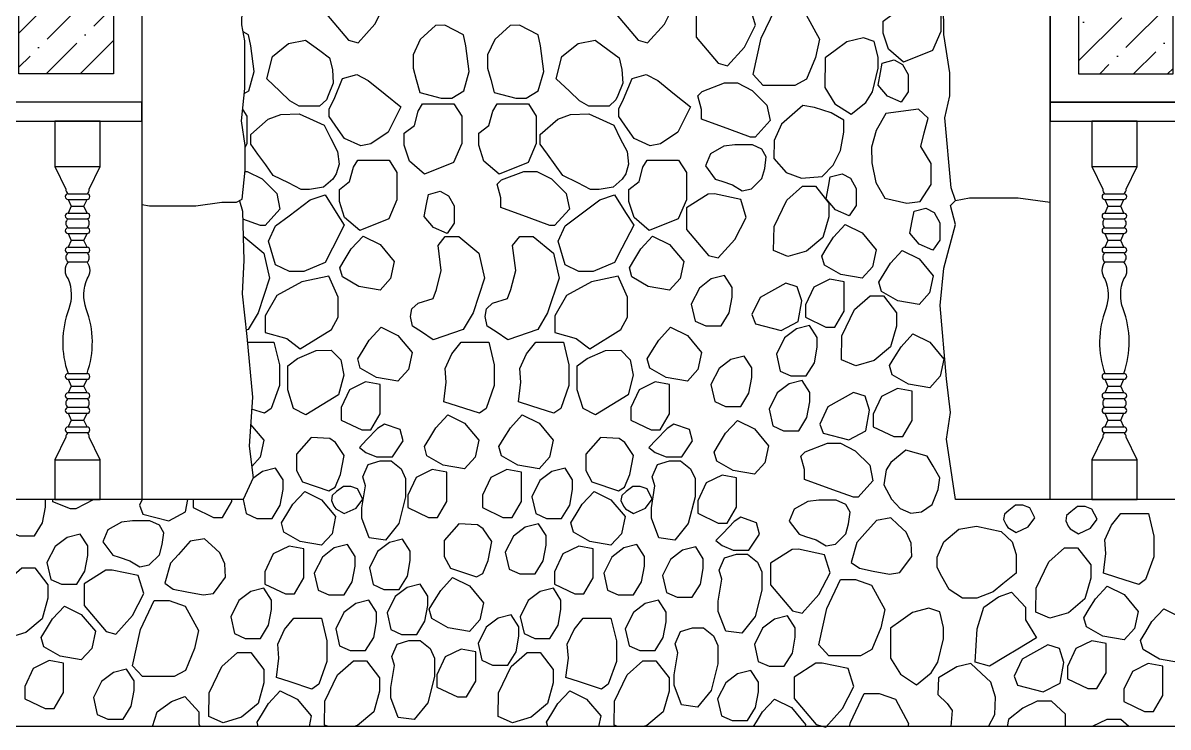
# Model space of a CAD drawing. Header units: millimetres. Extents: x -251401 to 377140, y -30451 to 275830.
# Drawn here: x 202209 to 205235, y -2941 to -1081 of the extents above; entities that cross this region are included whole.
import ezdxf

# ---------------------------------------------------------------- set-up
doc = ezdxf.new("R2010")
doc.units = ezdxf.units.MM
for name, color, linetype in [('0-S1', 1, 'Continuous'), ('0-S3', 3, 'Continuous'), ('0-S8', 8, 'Continuous'), ('A-DOORS', 2, 'Continuous'), ('A-HATCH', 8, 'Continuous'), ('A-WALL', 4, 'Continuous'), ('A-WINDOWS', 2, 'Continuous')]:
    doc.layers.add(name, color=color, linetype=linetype)
pattern_1 = [(45, (-15600, 1290.144), (33.67596, 123.47852), [158.75, -31.75, 0, -31.75])]

# ---------------------------------------------------------------- blocks, each defined once
blk = doc.blocks.new('4H42H')
at = {"layer": 'A-HATCH'}
h = blk.add_hatch(dxfattribs=at)
h.set_pattern_fill('ANSI36', color=256, scale=20)
h.set_pattern_definition(pattern_1)
edge = h.paths.add_edge_path()
edge.add_line((-325, 914.5), (-325, 75))
edge.add_line((-325, 75), (-75, 75))
edge.add_line((-75, 75), (-75, 1019.7))
edge.add_arc((0, 491.7), 533.3, 98.084, 127.5443)
h = blk.add_hatch(dxfattribs=at)
h.set_pattern_fill('ANSI36', color=256, scale=20)
h.set_pattern_definition(pattern_1)
edge = h.paths.add_edge_path()
edge.add_line((325, 914.5), (325, 75))
edge.add_line((325, 75), (75, 75))
edge.add_line((75, 75), (75, 1019.7))
edge.add_arc((0, 491.7), 533.3, 52.4557, 81.916, ccw=False)
at = {"layer": 'A-WINDOWS'}
for points in [[(-400, 950), (-400, 0), (0, 0), (0, 1100, 0.181335)], [(400, 950), (400, 0), (0, 0), (0, 1100, -0.181335)], [(-325, 914.5), (-325, 75), (-75, 75), (-75, 1019.7, 0.129258)], [(325, 914.5), (325, 75), (75, 75), (75, 1019.7, -0.129258)]]:
    blk.add_lwpolyline(points, format="xyb", close=True, dxfattribs=at)
blk = doc.blocks.new('42h24h24h')
at = {"layer": '0-S1'}
blk.add_lwpolyline([(-31, 255, 0.271162), (-25, 243, 1), (-25, 228), (-17, 210), (-25, 192, 1), (-25, 177, 0.271162), (-31, 165), (-60, 105), (-60, 0), (60, 0), (60, 105), (31, 165, 0.271162), (25, 177, 1), (25, 192), (17, 210), (25, 228, 1), (25, 243, 0.271162), (31, 255, 0.271162), (25, 267, 1), (25, 282), (17, 300), (25, 318, 1), (25, 333, 0.178343), (22.9, 503.8, -0.1837), (25, 583, 0.355556), (25, 628, 0.271162), (31, 640, 0.271162), (25, 652, 1), (25, 667), (17, 685), (25, 703, 1), (25, 718, 0.271162), (31, 730, 0.271162), (25, 742, 1), (25, 757), (17, 775), (25, 793, 1), (25, 808, 0.271162), (31, 820), (60, 880), (60, 1000), (-60, 1000), (-60, 880), (-31, 820, 0.271162), (-25, 808, 1), (-25, 793), (-17, 775), (-25, 757, 1), (-25, 742, 0.271162), (-31, 730, 0.271162), (-25, 718, 1), (-25, 703), (-17, 685), (-25, 667, 1), (-25, 652, 0.271162), (-31, 640, 0.271162), (-25, 628, 0.355556), (-25, 583, -0.1837), (-22.9, 503.8, 0.178343), (-25, 333, 1), (-25, 318), (-17, 300), (-25, 282, 1), (-25, 267, 0.271162)], format="xyb", close=True, dxfattribs=at)
for points in [[(-60, 880), (60, 880)], [(-25, 808), (25, 808)], [(-25, 793), (25, 793)], [(-25, 757), (25, 757)], [(-17, 775), (17, 775)], [(-25, 742), (25, 742)], [(-25, 718), (25, 718)], [(-25, 703), (25, 703)], [(-25, 667), (25, 667)], [(17, 685), (-17, 685)], [(25, 652), (-25, 652)], [(-25, 628), (25, 628)], [(-25, 333), (25, 333)], [(-25, 318), (25, 318)], [(25, 282), (-25, 282)], [(-17, 300), (17, 300)], [(-25, 267), (25, 267)], [(25, 243), (-25, 243)], [(-25, 228), (25, 228)], [(-25, 192), (25, 192)], [(-17, 210), (17, 210)], [(-25, 177), (25, 177)], [(-60, 105), (60, 105)]]:
    blk.add_lwpolyline(points, dxfattribs=at)
blk = doc.blocks.new('2H2H2H2')
at = {"layer": '0-S8', "color": 8}
for points in [[(4345.1, 1975.6), (4288.1, 1939.3), (4288.1, 1882.3), (4346.1, 1813.6), (4371.5, 1807.1), (4415.7, 1856.1), (4445.4, 1914.1), (4430.9, 1961.7), (4361.8, 1976.2)], [(5110.1, 1975.6), (5053.1, 1939.3), (5053.1, 1882.3), (5111.1, 1813.6), (5136.5, 1807.1), (5180.7, 1856.1), (5210.4, 1914.1), (5195.9, 1961.7), (5126.8, 1976.2)], [(5807.5, 1941.6), (5890.2, 1941.6), (5910.9, 1909.2), (5910.9, 1836.9), (5889.5, 1786.3), (5812.9, 1755.6), (5772.8, 1789.9), (5758.9, 1832.2), (5758.9, 1864.3), (5785.9, 1884.7), (5796.1, 1922.6)], [(5321.6, 1915.1), (5264.6, 1878.8), (5264.6, 1821.8), (5322.6, 1753.1), (5348, 1746.6), (5392.2, 1795.6), (5421.9, 1853.6), (5407.4, 1901.2), (5338.3, 1915.7)], [(5415.8, 1723.3), (5436.7, 1819.2), (5473.4, 1895.9), (5512.6, 1895.9), (5555.4, 1881.1), (5590.3, 1816.5), (5579.8, 1768.6), (5556.2, 1711.1), (5525.7, 1694.5), (5462, 1694.5), (5442, 1694.5)], [(4576.2, 1852.5), (4535.6, 1815.7), (4516.5, 1775.1), (4516.5, 1739.6), (4524.8, 1710.4), (4534.3, 1675.5), (4590.8, 1661), (4618.7, 1661), (4650.5, 1680), (4665.1, 1731.4), (4656.2, 1798.6), (4649.8, 1828.4), (4601, 1853.8)], [(4773.2, 1852.5), (4732.6, 1815.7), (4713.5, 1775.1), (4713.5, 1739.6), (4721.8, 1710.4), (4731.3, 1675.5), (4787.8, 1661), (4815.7, 1661), (4847.5, 1680), (4862.1, 1731.4), (4853.2, 1798.6), (4846.8, 1828.4), (4798, 1853.8)], [(5605.2, 1688.5), (5631.5, 1646), (5674.1, 1618.1), (5712.8, 1649.1), (5730.6, 1677.7), (5745.3, 1739.6), (5745.3, 1769), (5735.3, 1810.8), (5706.6, 1820.1), (5663.3, 1809.2), (5632.3, 1786.8), (5605.4, 1767.3)], [(4145.2, 1770.7), (4187.8, 1805.1), (4232.5, 1814.2), (4270.2, 1786.3), (4296, 1767.1), (4303.6, 1736.8), (4305.7, 1700.5), (4292.5, 1667.8), (4287.9, 1656.4), (4269.5, 1639.2), (4245, 1639.2), (4215.7, 1639.2), (4191.3, 1653.8), (4164.8, 1678.9), (4130.1, 1711.8)], [(4910.2, 1770.7), (4952.8, 1805.1), (4997.5, 1814.2), (5035.2, 1786.3), (5061, 1767.1), (5068.6, 1736.8), (5070.7, 1700.5), (5057.5, 1667.8), (5052.9, 1656.4), (5034.5, 1639.2), (5010, 1639.2), (4980.7, 1639.2), (4956.3, 1653.8), (4929.8, 1678.9), (4895.1, 1711.8)], [(5787.9, 1761.7), (5809.9, 1749.7), (5824.6, 1723), (5824.6, 1677.4), (5806.3, 1650.2), (5770.1, 1666.4), (5745.5, 1695.2), (5751.7, 1728.2), (5756.6, 1753.4)], [(4330.3, 1712.7), (4367.8, 1723.2), (4398.1, 1707.6), (4442.8, 1671.4), (4484.7, 1637.6), (4460, 1588.7), (4451.1, 1571.1), (4405.4, 1539.7), (4378.4, 1534.8), (4335.5, 1553.8), (4319, 1577.7), (4295, 1612.3), (4295, 1632.8), (4307.9, 1658.5)], [(5095.3, 1712.7), (5132.8, 1723.2), (5163.1, 1707.6), (5207.8, 1671.4), (5249.7, 1637.6), (5225, 1588.7), (5216.1, 1571.1), (5170.4, 1539.7), (5143.4, 1534.8), (5100.5, 1553.8), (5084, 1577.7), (5060, 1612.3), (5060, 1632.8), (5072.9, 1658.5)], [(5280.7, 1678.2), (5339.7, 1700.9), (5373.8, 1700.9), (5413, 1681), (5451.4, 1642.6), (5459.9, 1601.3), (5420.8, 1557.9), (5408.7, 1557.9), (5353.9, 1577.9), (5279.2, 1605), (5279.2, 1631.2), (5269.2, 1666.7)], [(4541.7, 1645.8), (4624.4, 1645.8), (4645.1, 1613.3), (4645.1, 1541), (4623.7, 1490.4), (4547.1, 1459.8), (4507, 1494.1), (4493.1, 1536.3), (4493.1, 1568.4), (4520.1, 1588.8), (4530.3, 1626.7)], [(4738.7, 1645.8), (4821.4, 1645.8), (4842.1, 1613.3), (4842.1, 1541), (4820.7, 1490.4), (4744.1, 1459.8), (4704, 1494.1), (4690.1, 1536.3), (4690.1, 1568.4), (4717.1, 1588.8), (4727.3, 1626.7)], [(5546.7, 1641.5), (5490.5, 1591.6), (5471.1, 1549), (5470.3, 1501.1), (5502.9, 1464.7), (5543.1, 1449.2), (5597.3, 1453.9), (5626.8, 1483.3), (5646.1, 1522.7), (5654.6, 1570.7), (5654.6, 1602.4), (5621.3, 1621.8), (5577.2, 1635.7)], [(4134, 1605.5), (4167.4, 1617.9), (4215.7, 1619.1), (4252.9, 1602.4), (4282, 1589.3), (4299.3, 1554.1), (4317.3, 1519.5), (4321, 1486.7), (4313.6, 1460.7), (4304.3, 1446.5), (4280.1, 1425.4), (4243, 1419.8), (4220.7, 1419.8), (4187.2, 1436.6), (4147.1, 1456.6), (4127.2, 1484.2), (4106.7, 1512.6), (4087.7, 1538.9), (4087.7, 1564.6)], [(4899, 1605.5), (4932.4, 1617.9), (4980.7, 1619.1), (5017.9, 1602.4), (5047, 1589.3), (5064.3, 1554.1), (5082.3, 1519.5), (5086, 1486.7), (5078.6, 1460.7), (5069.3, 1446.5), (5045.1, 1425.4), (5008, 1419.8), (4985.7, 1419.8), (4952.2, 1436.6), (4912.1, 1456.6), (4892.2, 1484.2), (4871.7, 1512.6), (4852.7, 1538.9), (4852.7, 1564.6)], [(5852, 1631.4), (5765.6, 1620.6), (5740.7, 1575.2), (5727.8, 1531), (5728.8, 1490), (5739.6, 1438.1), (5763.4, 1396.1), (5821.7, 1383.1), (5856.3, 1387.4), (5885.5, 1432.8), (5885.5, 1487.8), (5858.5, 1533.1), (5867.1, 1568.8), (5877.9, 1607.6)], [(5338.1, 1533.8), (5302.5, 1513.6), (5289, 1481.8), (5315, 1447.1), (5332.3, 1441.4), (5360.4, 1432), (5386.3, 1416.3), (5411.3, 1421.1), (5438.3, 1448.1), (5446, 1475.1), (5449.9, 1505.9), (5438.3, 1526.1), (5413.3, 1537.6), (5367, 1537.6)], [(4370.5, 1497.1), (4453.2, 1497.1), (4473.9, 1464.7), (4473.9, 1392.3), (4452.5, 1341.7), (4375.9, 1311.1), (4335.8, 1345.4), (4322, 1387.7), (4322, 1419.8), (4348.9, 1440.2), (4359.2, 1478.1)], [(5135.5, 1497.1), (5218.2, 1497.1), (5238.9, 1464.7), (5238.9, 1392.3), (5217.5, 1341.7), (5140.9, 1311.1), (5100.8, 1345.4), (5087, 1387.7), (5087, 1419.8), (5113.9, 1440.2), (5124.2, 1478.1)], [(4750.5, 1444.6), (4809.5, 1467.4), (4843.6, 1467.4), (4882.7, 1447.4), (4921.2, 1409), (4929.7, 1367.8), (4890.6, 1324.4), (4878.5, 1324.4), (4823.7, 1344.3), (4749, 1371.5), (4749, 1397.7), (4739, 1433.2)], [(5650.6, 1461.1), (5672.6, 1449.1), (5687.3, 1422.4), (5687.3, 1376.8), (5668.9, 1349.6), (5632.8, 1365.8), (5608.1, 1394.6), (5614.4, 1427.6), (5619.2, 1452.8)], [(5470.6, 1321.4), (5504.1, 1390.9), (5545.9, 1427.9), (5580.4, 1427.9), (5615, 1382.9), (5615, 1347.6), (5599.7, 1292.9), (5556.3, 1256.8), (5507.3, 1242.3), (5469.5, 1258.4)], [(4153.5, 1220.2), (4134.9, 1282.7), (4153.5, 1323.2), (4188.9, 1349.8), (4244.9, 1391.9), (4284.1, 1405.1), (4313.4, 1358.7), (4334.8, 1324.8), (4303.6, 1264.4), (4284.1, 1226.5), (4227.9, 1202.6), (4189.7, 1202.6)], [(4588.4, 1414.6), (4610.4, 1402.5), (4625.1, 1375.8), (4625.1, 1330.2), (4606.7, 1303), (4570.5, 1319.2), (4545.9, 1348), (4552.2, 1381), (4557, 1406.2)], [(4918.5, 1220.2), (4899.9, 1282.7), (4918.5, 1323.2), (4953.9, 1349.8), (5009.9, 1391.9), (5049.1, 1405.1), (5078.4, 1358.7), (5099.8, 1324.8), (5068.6, 1264.4), (5049.1, 1226.5), (4992.9, 1202.6), (4954.7, 1202.6)], [(5296.6, 1407.1), (5239.6, 1370.8), (5239.6, 1313.8), (5297.6, 1245.1), (5323, 1238.6), (5367.2, 1287.6), (5396.9, 1345.6), (5382.4, 1393.2), (5313.3, 1407.7)], [(5871.9, 1370.2), (5893.9, 1358.2), (5908.6, 1331.5), (5908.6, 1285.9), (5890.2, 1258.7), (5854.1, 1274.9), (5829.4, 1303.7), (5835.7, 1336.7), (5840.5, 1361.9)], [(5658.6, 1327), (5703.2, 1304.7), (5740.6, 1260.2), (5731, 1214.9), (5703.2, 1184.7), (5647, 1194.4), (5603.7, 1219.1), (5597, 1243.5), (5611.2, 1266.6), (5627.3, 1293.1)], [(4384.8, 1296.2), (4429.4, 1273.9), (4466.8, 1229.4), (4457.2, 1184), (4429.4, 1153.8), (4373.2, 1163.5), (4329.9, 1188.3), (4323.2, 1212.6), (4337.4, 1235.8), (4353.5, 1262.2)], [(4509.9, 1083.8), (4513.4, 1104.4), (4529.7, 1119.3), (4569.5, 1131), (4578.4, 1154.8), (4591.2, 1205.2), (4582.7, 1271), (4601.5, 1294.8), (4637.2, 1294.8), (4690.6, 1251.1), (4705.3, 1184.8), (4675.2, 1093.4), (4649.1, 1049.8), (4570.2, 1022.5), (4539, 1043), (4515.3, 1058.5)], [(4706.9, 1083.8), (4710.4, 1104.4), (4726.7, 1119.3), (4766.5, 1131), (4775.4, 1154.8), (4788.2, 1205.2), (4779.7, 1271), (4798.5, 1294.8), (4834.2, 1294.8), (4887.6, 1251.1), (4902.3, 1184.8), (4872.2, 1093.4), (4846.1, 1049.8), (4767.2, 1022.5), (4736, 1043), (4712.3, 1058.5)], [(5149.8, 1296.2), (5194.4, 1273.9), (5231.8, 1229.4), (5222.2, 1184), (5194.4, 1153.8), (5138.2, 1163.5), (5094.9, 1188.3), (5088.2, 1212.6), (5102.4, 1235.8), (5118.5, 1262.2)], [(5809.1, 1258.2), (5853.7, 1235.9), (5891.1, 1191.4), (5881.5, 1146.1), (5853.7, 1115.9), (5797.5, 1125.5), (5754.3, 1150.3), (5747.6, 1174.6), (5761.7, 1197.8), (5777.9, 1224.3)], [(4223, 1175.8), (4157, 1139.3), (4126.2, 1085.5), (4126.2, 1041.1), (4182.8, 1026.1), (4218.7, 998.8), (4301.1, 1049.7), (4318.3, 1081.9), (4318.3, 1135), (4293.9, 1190.8)], [(4988, 1175.8), (4922, 1139.3), (4891.2, 1085.5), (4891.2, 1041.1), (4947.8, 1026.1), (4983.7, 998.8), (5066.1, 1049.7), (5083.3, 1081.9), (5083.3, 1135), (5058.9, 1190.8)], [(5304.8, 1183), (5273.3, 1159), (5251.9, 1116.2), (5262, 1071.5), (5290.3, 1058.9), (5330.6, 1058.9), (5352.1, 1093.6), (5359.6, 1135.1), (5359.6, 1160.3), (5339.5, 1191.8)], [(5617.7, 1182.5), (5575.5, 1161.7), (5553.5, 1114.5), (5553.5, 1081.8), (5607.7, 1056), (5631.6, 1056), (5656.2, 1098.1), (5656.2, 1146), (5656.2, 1175.6)], [(5501.8, 1171.8), (5433.8, 1134), (5412.3, 1088.7), (5421.2, 1064.8), (5489.3, 1047.1), (5533.9, 1070.4), (5544, 1125.2), (5532.1, 1162.4)], [(5649.6, 1032.4), (5683.1, 1101.9), (5724.9, 1138.8), (5759.5, 1138.8), (5794, 1093.8), (5794, 1058.5), (5778.7, 1003.9), (5735.3, 967.7), (5686.3, 953.3), (5648.5, 969.4)], [(5529.8, 1051), (5498.3, 1027), (5476.9, 984.2), (5487, 939.5), (5515.3, 926.9), (5555.6, 926.9), (5577.1, 961.6), (5584.6, 1003.1), (5584.6, 1028.3), (5564.5, 1059.8)], [(4432, 1055.5), (4476.6, 1033.2), (4514, 988.7), (4504.4, 943.4), (4476.6, 913.1), (4420.4, 922.8), (4377.2, 947.6), (4370.5, 971.9), (4384.6, 995.1), (4400.8, 1021.5)], [(5197, 1055.5), (5241.6, 1033.2), (5279, 988.7), (5269.4, 943.4), (5241.6, 913.1), (5185.4, 922.8), (5142.2, 947.6), (5135.5, 971.9), (5149.6, 995.1), (5165.8, 1021.5)], [(5837.6, 1038), (5882.2, 1015.7), (5919.6, 971.2), (5910, 925.8), (5882.2, 895.6), (5826, 905.3), (5782.7, 930), (5776.1, 954.4), (5790.2, 977.6), (5806.4, 1004)], [(4604.4, 909.9), (4601.6, 946.4), (4619.5, 985.1), (4643.9, 1015.9), (4671.1, 1015.9), (4717, 1015.9), (4731.3, 955.8), (4731.3, 901.3), (4709.8, 841.1), (4691.9, 828.2), (4633.8, 846.9), (4598.1, 858.3)], [(4801.4, 909.9), (4798.6, 946.4), (4816.5, 985.1), (4840.9, 1015.9), (4868.1, 1015.9), (4914, 1015.9), (4928.3, 955.8), (4928.3, 901.3), (4906.8, 841.1), (4888.9, 828.2), (4830.8, 846.9), (4795.1, 858.3)], [(4201.1, 840.5), (4185.5, 890.1), (4185.5, 920.4), (4185.5, 953.5), (4211.5, 973.2), (4260.2, 993.6), (4300.3, 995.1), (4325.7, 969.7), (4333.4, 928.9), (4320, 876.8), (4292.6, 859.9), (4233.6, 823.6)], [(4966.1, 840.5), (4950.5, 890.1), (4950.5, 920.4), (4950.5, 953.5), (4976.5, 973.2), (5025.2, 993.6), (5065.3, 995.1), (5090.7, 969.7), (5098.4, 928.9), (5085, 876.8), (5057.6, 859.9), (4998.6, 823.6)], [(5356.8, 970.5), (5325.3, 946.5), (5303.9, 903.7), (5314, 859), (5342.3, 846.4), (5382.6, 846.4), (5404.1, 881.1), (5411.6, 922.6), (5411.6, 947.8), (5391.5, 979.3)], [(4391.2, 911), (4349, 890.2), (4326.9, 843), (4326.9, 810.2), (4381.1, 784.4), (4405, 784.4), (4429.6, 826.6), (4429.6, 874.5), (4429.6, 904.1)], [(5156.2, 911), (5114, 890.2), (5091.9, 843), (5091.9, 810.2), (5146.1, 784.4), (5170, 784.4), (5194.6, 826.6), (5194.6, 874.5), (5194.6, 904.1)], [(5510.3, 906), (5478.8, 882), (5457.4, 839.2), (5467.5, 794.5), (5495.8, 781.9), (5536.1, 781.9), (5557.6, 816.6), (5565.1, 858.1), (5565.1, 883.3), (5545, 914.8)], [(5680.8, 882.8), (5612.8, 845), (5591.4, 799.6), (5600.2, 775.7), (5668.3, 758.1), (5713, 781.4), (5723, 836.2), (5711.1, 873.3)], [(5796.8, 893.5), (5754.5, 872.7), (5732.5, 825.5), (5732.5, 792.7), (5786.7, 766.9), (5810.6, 766.9), (5835.2, 809.1), (5835.2, 856.9), (5835.2, 886.5)], [(4608.2, 823.9), (4652.8, 801.7), (4690.2, 757.1), (4680.6, 711.8), (4652.8, 681.6), (4596.6, 691.3), (4553.3, 716), (4546.7, 740.4), (4560.8, 763.5), (4577, 790)], [(4805.2, 823.9), (4849.8, 801.7), (4887.2, 757.1), (4877.6, 711.8), (4849.8, 681.6), (4793.6, 691.3), (4750.3, 716), (4743.7, 740.4), (4757.8, 763.5), (4774, 790)], [(4391.6, 724.6), (4420.3, 712.8), (4462, 712.8), (4490.1, 755), (4482.3, 784.9), (4441.1, 799.5), (4423.1, 788.2), (4393.8, 757.8), (4374.7, 738)], [(5156.6, 724.6), (5185.3, 712.8), (5227, 712.8), (5255.1, 755), (5247.3, 784.9), (5206.1, 799.5), (5188.1, 788.2), (5158.8, 757.8), (5139.7, 738)], [(5373.9, 809.2), (5418.5, 786.9), (5455.9, 742.4), (5446.3, 697), (5418.5, 666.8), (5362.3, 676.5), (5319, 701.2), (5312.4, 725.6), (5326.5, 748.8), (5342.7, 775.2)], [(4247.1, 763.7), (4208.2, 719.8), (4208.2, 677.2), (4224.5, 646.5), (4294.1, 623.4), (4310.4, 632.8), (4324.8, 666.6), (4334.2, 716.7), (4311.6, 750.5), (4296.6, 761.2)], [(5012.1, 763.7), (4973.2, 719.8), (4973.2, 677.2), (4989.5, 646.5), (5059.1, 623.4), (5075.4, 632.8), (5089.8, 666.6), (5099.2, 716.7), (5076.6, 750.5), (5061.6, 761.2)], [(5552.8, 726.4), (5611.7, 749.1), (5645.9, 749.1), (5685, 729.2), (5723.5, 690.8), (5732, 649.6), (5692.9, 606.2), (5680.8, 606.2), (5626, 626.1), (5551.3, 653.2), (5551.3, 679.4), (5541.3, 715)], [(5818.7, 730.6), (5779.5, 698.3), (5767.1, 678.4), (5760.9, 638.6), (5780.9, 600.8), (5804.2, 576.1), (5831.7, 564.4), (5860.6, 567.8), (5888.8, 587.1), (5904.6, 626.9), (5908.7, 657.1), (5890.8, 688), (5875.3, 714.9)], [(4383.9, 659.9), (4398, 692.4), (4429.3, 702.3), (4458.8, 702.3), (4484.9, 680.9), (4496.8, 655.7), (4496.8, 607.4), (4478.8, 537.1), (4443.4, 493.1), (4401, 499.1), (4381.3, 550.8), (4381.3, 578.1), (4390.7, 636.3)], [(5148.9, 659.9), (5163, 692.4), (5194.3, 702.3), (5223.8, 702.3), (5249.9, 680.9), (5261.8, 655.7), (5261.8, 607.4), (5243.8, 537.1), (5208.4, 493.1), (5166, 499.1), (5146.3, 550.8), (5146.3, 578.1), (5155.7, 636.3)], [(4567.4, 679.4), (4525.1, 658.6), (4503.1, 611.4), (4503.1, 578.7), (4557.3, 552.9), (4581.2, 552.9), (4605.8, 595.1), (4605.8, 642.9), (4605.8, 672.5)], [(4764.4, 679.4), (4722.1, 658.6), (4700.1, 611.4), (4700.1, 578.7), (4754.3, 552.9), (4778.2, 552.9), (4802.8, 595.1), (4802.8, 642.9), (4802.8, 672.5)], [(4883.5, 674.4), (4852, 650.5), (4830.6, 607.7), (4840.7, 563), (4869, 550.4), (4909.3, 550.4), (4930.8, 585), (4938.3, 626.6), (4938.3, 651.8), (4918.2, 683.2)], [(5333.1, 664.7), (5290.9, 643.9), (5268.8, 596.7), (5268.8, 563.9), (5323, 538.1), (5346.9, 538.1), (5371.5, 580.3), (5371.5, 628.1), (5371.5, 657.7)], [(4230.2, 621.7), (4274.7, 599.5), (4312.1, 554.9), (4302.6, 509.6), (4274.7, 479.4), (4218.5, 489.1), (4175.3, 513.8), (4168.6, 538.2), (4182.8, 561.4), (4198.9, 587.8)], [(4334.3, 563.2), (4366.2, 577.7), (4383.8, 601.2), (4369.9, 628.2), (4351.9, 635), (4332.4, 635), (4314.4, 621), (4303.3, 611.1), (4300.8, 597.5), (4307.6, 583), (4312.6, 575.9)], [(4995.2, 621.7), (5039.7, 599.5), (5077.1, 554.9), (5067.6, 509.6), (5039.7, 479.4), (4983.5, 489.1), (4940.3, 513.8), (4933.6, 538.2), (4947.8, 561.4), (4963.9, 587.8)], [(5099.3, 563.2), (5131.2, 577.7), (5148.8, 601.2), (5134.9, 628.2), (5116.9, 635), (5097.4, 635), (5079.4, 621), (5068.3, 611.1), (5065.8, 597.5), (5072.6, 583), (5077.6, 575.9)], [(5559.7, 595), (5524, 574.8), (5510.5, 543), (5536.6, 508.4), (5553.9, 502.6), (5581.9, 493.3), (5607.9, 477.6), (5632.9, 482.4), (5659.9, 509.3), (5667.6, 536.3), (5671.4, 567.1), (5659.9, 587.3), (5634.8, 598.9), (5588.6, 598.9)], [(6110.5, 513.4), (6142.4, 527.9), (6160, 551.5), (6146.1, 578.4), (6128.1, 585.2), (6108.6, 585.2), (6090.6, 571.3), (6079.5, 561.4), (6077, 547.8), (6083.8, 533.2), (6088.8, 526.1)], [(6274.7, 509.9), (6306.6, 524.5), (6324.3, 548), (6310.3, 574.9), (6292.4, 581.7), (6272.9, 581.7), (6254.9, 567.8), (6243.7, 557.9), (6241.3, 544.3), (6248.1, 529.8), (6253, 522.6)], [(5333.5, 478.3), (5362.2, 466.5), (5403.9, 466.5), (5432, 508.7), (5424.1, 538.5), (5383, 553.2), (5365, 541.9), (5335.7, 511.5), (5316.6, 491.7)], [(5741, 544.9), (5710.1, 510.2), (5689.4, 486.9), (5674.5, 434.1), (5696.7, 418.7), (5732.3, 411), (5775.7, 403.3), (5802.6, 407.2), (5818.1, 427.4), (5835.1, 449.7), (5832.5, 485.2), (5820, 514.1), (5797.8, 534.3), (5778.9, 551.5)], [(6347.3, 457.4), (6344.4, 493.9), (6362.3, 532.6), (6386.7, 563.4), (6413.9, 563.4), (6459.8, 563.4), (6474.2, 503.3), (6474.2, 448.8), (6452.6, 388.6), (6434.7, 375.7), (6376.7, 394.4), (6340.9, 405.8)], [(3746, 540), (3710.3, 519.8), (3696.9, 488), (3722.9, 453.3), (3740.2, 447.6), (3768.2, 438.2), (3794.2, 422.5), (3819.2, 427.4), (3846.2, 454.3), (3853.9, 481.3), (3857.8, 512.1), (3846.2, 532.3), (3821.1, 543.9), (3774.9, 543.9)], [(4637.7, 536), (4598.8, 492.1), (4598.8, 449.5), (4615.2, 418.8), (4684.7, 395.6), (4701, 405), (4715.5, 438.8), (4724.9, 489), (4702.3, 522.8), (4687.2, 533.4)], [(4813.3, 527.5), (4781.8, 503.5), (4760.4, 460.7), (4770.5, 416), (4798.8, 403.4), (4839.1, 403.4), (4860.6, 438.1), (4868.1, 479.6), (4868.1, 504.8), (4848, 536.3)], [(5919.1, 488.3), (5959, 521.7), (6006, 529.6), (6071, 515.9), (6099.9, 488.5), (6110, 455.3), (6110, 405.5), (6075.3, 377.3), (6049.3, 356.2), (6006.7, 339.8), (5968.4, 339.8), (5933, 362.2), (5914.3, 396.8), (5901.4, 420.5), (5901.4, 448)], [(3602.2, 500.2), (3570.7, 476.2), (3549.2, 433.4), (3559.3, 388.7), (3587.7, 376.1), (3628, 376.1), (3649.4, 410.7), (3657, 452.3), (3657, 477.5), (3636.8, 509)], [(3927.3, 489.8), (3896.5, 455.2), (3875.7, 431.9), (3860.8, 379.1), (3883, 363.7), (3918.6, 356), (3962, 348.3), (3989, 352.1), (4004.4, 372.4), (4021.4, 394.7), (4018.8, 430.1), (4006.3, 459), (3984.1, 479.2), (3965.2, 496.5)], [(4454.2, 486.8), (4422.7, 462.9), (4401.3, 420.1), (4411.4, 375.3), (4439.7, 362.8), (4480, 362.8), (4501.5, 397.4), (4509, 438.9), (4509, 464.1), (4488.9, 495.6)], [(4189.3, 477.2), (4147.1, 456.5), (4125, 409.2), (4125, 376.5), (4179.2, 350.7), (4203.2, 350.7), (4227.7, 392.9), (4227.7, 440.7), (4227.7, 470.3)], [(4308.4, 472.2), (4276.9, 448.3), (4255.5, 405.5), (4265.6, 360.8), (4294, 348.2), (4334.3, 348.2), (4355.7, 382.8), (4363.3, 424.4), (4363.3, 449.6), (4343.1, 481.1)], [(4954.3, 477.2), (4912.1, 456.5), (4890, 409.2), (4890, 376.5), (4944.2, 350.7), (4968.2, 350.7), (4992.7, 392.9), (4992.7, 440.7), (4992.7, 470.3)], [(5073.4, 472.2), (5041.9, 448.3), (5020.5, 405.5), (5030.6, 360.8), (5059, 348.2), (5099.3, 348.2), (5120.7, 382.8), (5128.3, 424.4), (5128.3, 449.6), (5108.1, 481.1)], [(5228.8, 466), (5197.3, 442), (5175.9, 399.2), (5186, 354.5), (5214.3, 341.9), (5254.6, 341.9), (5276.1, 376.6), (5283.6, 418.1), (5283.6, 443.3), (5263.5, 474.8)], [(5325.8, 413.6), (5339.9, 446.1), (5371.2, 455.9), (5400.7, 455.9), (5426.8, 434.6), (5438.7, 409.4), (5438.7, 361.1), (5420.7, 290.8), (5385.2, 246.8), (5342.9, 252.7), (5323.2, 304.5), (5323.2, 331.8), (5332.6, 389.9)], [(5518.1, 468.4), (5461.1, 432), (5461.1, 375.1), (5519.1, 306.3), (5544.6, 299.8), (5588.8, 348.8), (5618.5, 406.8), (5604, 454.4), (5534.9, 468.9)], [(6163, 365.8), (6196.5, 435.3), (6238.3, 472.3), (6272.9, 472.3), (6307.4, 427.3), (6307.4, 392), (6292.2, 337.4), (6248.8, 301.2), (6199.7, 286.8), (6162, 302.8)], [(3407.4, 313.3), (3440.9, 382.8), (3482.7, 419.7), (3517.3, 419.7), (3551.8, 374.7), (3551.8, 339.4), (3536.6, 284.8), (3493.2, 248.6), (3444.1, 234.2), (3406.4, 250.2)], [(3704.5, 413.3), (3647.5, 377), (3647.5, 320), (3705.4, 251.3), (3730.9, 244.8), (3775.1, 293.8), (3804.8, 351.8), (3790.3, 399.4), (3721.2, 413.9)], [(4620.8, 394), (4665.4, 371.7), (4702.8, 327.2), (4693.2, 281.9), (4665.4, 251.6), (4609.2, 261.3), (4566, 286.1), (4559.3, 310.4), (4573.4, 333.6), (4589.6, 360.1)], [(4087.7, 357.3), (4056.2, 333.4), (4034.8, 290.6), (4044.9, 245.8), (4073.2, 233.3), (4113.5, 233.3), (4135, 267.9), (4142.5, 309.4), (4142.5, 334.6), (4122.4, 366.1)], [(4500.7, 367.8), (4469.2, 343.9), (4447.8, 301.1), (4457.9, 256.3), (4486.2, 243.8), (4526.5, 243.8), (4548, 278.4), (4555.5, 319.9), (4555.5, 345.1), (4535.4, 376.6)], [(4852.7, 357.3), (4821.2, 333.4), (4799.8, 290.6), (4809.9, 245.8), (4838.2, 233.3), (4878.5, 233.3), (4900, 267.9), (4907.5, 309.4), (4907.5, 334.6), (4887.4, 366.1)], [(5588.9, 216), (5609.8, 311.9), (5646.4, 388.6), (5685.7, 388.6), (5728.4, 373.8), (5763.3, 309.3), (5752.9, 261.3), (5729.3, 203.8), (5698.8, 187.2), (5635.1, 187.2), (5615, 187.2)], [(6351, 371.4), (6395.6, 349.2), (6433, 304.6), (6423.4, 259.3), (6395.6, 229.1), (6339.4, 238.8), (6296.2, 263.5), (6289.5, 287.9), (6303.6, 311), (6319.8, 337.5)], [(3775.2, 161), (3796.1, 256.9), (3832.8, 333.6), (3872, 333.6), (3914.8, 318.8), (3949.6, 254.3), (3939.2, 206.3), (3915.6, 148.8), (3885.1, 132.2), (3821.4, 132.2), (3801.3, 132.2)], [(4365.3, 325.2), (4333.8, 301.3), (4312.4, 258.5), (4322.5, 213.8), (4350.8, 201.2), (4391.1, 201.2), (4412.6, 235.8), (4420.1, 277.4), (4420.1, 302.6), (4400, 334)], [(5130.3, 325.2), (5098.8, 301.3), (5077.4, 258.5), (5087.5, 213.8), (5115.8, 201.2), (5156.1, 201.2), (5177.6, 235.8), (5185.1, 277.4), (5185.1, 302.6), (5165, 334)], [(6001.9, 170.1), (6007.5, 258.5), (6025.2, 315.5), (6063.8, 342.8), (6098.4, 355.7), (6135.3, 315.5), (6135.3, 282.6), (6164.3, 234.4), (6115, 204.8), (6082, 185), (6039.6, 159.5)], [(3595.4, 318.8), (3640, 296.6), (3677.4, 252), (3667.9, 206.7), (3640, 176.5), (3583.8, 186.2), (3540.6, 210.9), (3533.9, 235.3), (3548, 258.5), (3564.2, 284.9)], [(5778.2, 181.3), (5804.6, 138.7), (5847.2, 110.9), (5885.9, 141.8), (5903.7, 170.4), (5918.4, 232.3), (5918.4, 261.7), (5908.3, 303.5), (5879.7, 312.8), (5836.3, 302), (5805.3, 279.5), (5778.5, 260.1)], [(6500.4, 311.4), (6545, 289.1), (6582.4, 244.6), (6572.8, 199.3), (6545, 169), (6488.8, 178.7), (6445.6, 203.5), (6438.9, 227.8), (6453, 251), (6469.2, 277.5)], [(4162.1, 181.1), (4159.2, 217.6), (4177.1, 256.3), (4201.5, 287.1), (4228.7, 287.1), (4274.6, 287.1), (4289, 227), (4289, 172.5), (4267.5, 112.3), (4249.5, 99.4), (4191.5, 118.1), (4155.7, 129.5)], [(4741.4, 286.7), (4709.9, 262.8), (4688.5, 220), (4698.6, 175.3), (4727, 162.7), (4767.3, 162.7), (4788.7, 197.3), (4796.3, 238.9), (4796.3, 264.1), (4776.1, 295.6)], [(4927.1, 181.1), (4924.2, 217.6), (4942.1, 256.3), (4966.5, 287.1), (4993.7, 287.1), (5039.6, 287.1), (5054, 227), (5054, 172.5), (5032.5, 112.3), (5014.5, 99.4), (4956.5, 118.1), (4920.7, 129.5)], [(5471.8, 284), (5440.3, 260), (5418.9, 217.2), (5429, 172.5), (5457.3, 159.9), (5497.6, 159.9), (5519.1, 194.6), (5526.6, 236.1), (5526.6, 261.3), (5506.5, 292.8)], [(5209.3, 218.6), (5223.4, 251.1), (5254.7, 260.9), (5284.2, 260.9), (5310.3, 239.6), (5322.2, 214.4), (5322.2, 166.1), (5304.2, 95.8), (5268.7, 51.8), (5226.4, 57.7), (5206.7, 109.5), (5206.7, 136.8), (5216.1, 194.9)], [(4460.4, 185.4), (4474.5, 217.9), (4505.8, 227.8), (4535.3, 227.8), (4561.4, 206.4), (4573.3, 181.2), (4573.3, 132.9), (4555.3, 62.6), (4519.9, 18.6), (4477.5, 24.6), (4457.8, 76.3), (4457.8, 103.6), (4467.2, 161.8)], [(6194.2, 216.2), (6126.2, 178.4), (6104.8, 133.1), (6113.6, 109.2), (6181.7, 91.6), (6226.4, 114.9), (6236.5, 169.6), (6224.5, 206.8)], [(6310.2, 226.9), (6268, 206.2), (6245.9, 158.9), (6245.9, 126.2), (6300.1, 100.4), (6324, 100.4), (6348.6, 142.6), (6348.6, 190.4), (6348.6, 220)], [(3977.8, 89.5), (4011.3, 159), (4053.1, 196), (4087.7, 196), (4122.2, 151), (4122.2, 115.7), (4107, 61.1), (4063.6, 24.9), (4014.5, 10.5), (3976.8, 26.5)], [(4643.9, 204.9), (4601.6, 184.1), (4579.6, 136.9), (4579.6, 104.2), (4633.8, 78.4), (4657.7, 78.4), (4682.3, 120.6), (4682.3, 168.4), (4682.3, 198)], [(4742.8, 89.5), (4776.3, 159), (4818.1, 196), (4852.7, 196), (4887.2, 151), (4887.2, 115.7), (4872, 61.1), (4828.6, 24.9), (4779.5, 10.5), (4741.8, 26.5)], [(3554.6, 174.4), (3512.4, 153.6), (3490.3, 106.4), (3490.3, 73.6), (3544.5, 47.8), (3568.5, 47.8), (3593, 90), (3593, 137.8), (3593, 167.4)], [(3724.9, 143.5), (3693.4, 119.5), (3671.9, 76.7), (3682, 32), (3710.4, 19.4), (3750.7, 19.4), (3772.1, 54), (3779.7, 95.6), (3779.7, 120.8), (3759.5, 152.3)], [(5580.8, 167.4), (5523.8, 131.1), (5523.8, 74.1), (5581.8, 5.4), (5607.2, -1.2), (5651.4, 47.9), (5681.1, 105.8), (5666.6, 153.5), (5597.5, 168)], [(6459.6, 166.9), (6417.4, 146.1), (6395.3, 98.9), (6395.3, 66.2), (6449.5, 40.3), (6473.4, 40.3), (6498, 82.5), (6498, 130.4), (6498, 160)], [(5374.3, 140), (5342.8, 116), (5321.4, 73.2), (5331.5, 28.5), (5359.8, 15.9), (5400.1, 15.9), (5421.6, 50.6), (5429.1, 92.1), (5429.1, 117.3), (5409, 148.8)]]:
    blk.add_lwpolyline(points, close=True, dxfattribs=at)
for points in [[(4070.7, 1673), (4082.5, 1680), (4097.1, 1731.4), (4088.2, 1798.6), (4081.8, 1828.4), (4067.8, 1835.7)], [(4066.4, 1630.1), (4077.1, 1613.3), (4077.1, 1541), (4073, 1531.5)], [(4072.8, 1467.4), (4078.6, 1467.4), (4117.7, 1447.4), (4156.2, 1409), (4164.7, 1367.8), (4125.6, 1324.4), (4113.5, 1324.4), (4066.7, 1341.4)], [(4067.9, 1294.8), (4069.2, 1294.8), (4122.6, 1251.1), (4137.3, 1184.8), (4107.2, 1093.4), (4081.1, 1049.8), (4075.8, 1047.9)], [(4079, 1015.9), (4103.1, 1015.9), (4149, 1015.9), (4163.3, 955.8), (4163.3, 901.3), (4141.8, 841.1), (4123.9, 828.2), (4089.9, 839.1)], [(4087.2, 798.8), (4122.2, 757.1), (4112.6, 711.8), (4090.4, 687.6)], [(4067.3, 600), (4075.7, 563), (4104, 550.4), (4144.3, 550.4), (4165.8, 585), (4173.3, 626.6), (4173.3, 651.8), (4153.2, 683.2), (4118.5, 674.4), (4093.5, 655.4)], [(3456.9, 600), (3437.6, 561.3), (3447.7, 516.6), (3476, 504), (3516.3, 504), (3537.8, 538.7), (3545.3, 580.2), (3545.3, 600)], [(3673.4, 600), (3625.1, 575.9), (3611.4, 575.9), (3564.8, 594.3), (3564.4, 600)], [(3800.8, 600), (3794, 585.6), (3802.8, 561.7), (3870.9, 544), (3915.6, 567.4), (3921.6, 600)], [(3935.1, 600), (3935.1, 578.7), (3989.3, 552.9), (4013.2, 552.9), (4037.8, 595.1), (4037.8, 600)], [(4292.9, 0), (4282.7, 4.3), (4283.8, 67.3), (4317.3, 136.8), (4359.1, 173.8), (4393.6, 173.8), (4428.2, 128.8), (4428.2, 93.5), (4412.9, 38.9), (4369.5, 2.7), (4360.3, 0)], [(5057.9, 0), (5047.7, 4.3), (5048.8, 67.3), (5082.3, 136.8), (5124.1, 173.8), (5158.6, 173.8), (5193.2, 128.8), (5193.2, 93.5), (5177.9, 38.9), (5134.5, 2.7), (5125.3, 0)], [(6037.2, 0), (6053.8, 32.4), (6055.4, 78.3), (6043.3, 117.8), (6019.1, 140.3), (5990.6, 167), (5953.9, 158.1), (5905.5, 129.1), (5903.1, 84.8), (5928.1, 61.4), (5941, 42.9), (5937.9, 0)], [(4107.5, 0), (4104.3, 11.6), (4118.4, 34.7), (4134.6, 61.2), (4165.8, 95.1), (4210.4, 72.8), (4247.8, 28.3), (4241.8, 0)], [(4872.5, 0), (4869.3, 11.6), (4883.4, 34.7), (4899.6, 61.2), (4930.8, 95.1), (4975.4, 72.8), (5012.8, 28.3), (5006.8, 0)], [(3827.9, 0), (3840, 39.2), (3878.6, 66.5), (3913.2, 79.4), (3950.1, 39.2), (3950.1, 6.3), (3953.9, 0)], [(5416.7, 0), (5424.4, 12.5), (5440.5, 39), (5471.8, 72.9), (5516.4, 50.7), (5553.8, 6.1), (5552.5, 0)], [(5670.1, 0), (5672.5, 11), (5709.1, 87.7), (5748.4, 87.7), (5791.1, 72.8), (5826, 8.3), (5824.2, 0)], [(6241.1, 0), (6241.1, 32.8), (6203.7, 67.2), (6166.2, 67.2), (6127.8, 48.5), (6090.3, 18.6), (6086.8, 0)], [(6408.1, 0), (6387.4, 19), (6349.9, 19), (6311.5, 0.3), (6311.1, 0)]]:
    blk.add_lwpolyline(points, dxfattribs=at)

msp = doc.modelspace()

# ---------------------------------------------------------------- linework, layer by layer
at = {"layer": '0-S3', "color": 3}
msp.add_line((377139.5, -2940.144), (-19812.5, -2940.144), dxfattribs=at)
at = {"layer": 'A-DOORS', "color": 1}
for points in [[(201723, -1340.144), (202523, -1340.144), (202523, -1290.144), (201723, -1290.144)], [(204923, -1340.144), (205723, -1340.144), (205723, -1290.144), (204923, -1290.144)]]:
    msp.add_lwpolyline(points, close=True, dxfattribs=at)
at = {"layer": 'A-WALL'}
msp.add_lwpolyline([(199723, 159.856), (207723, 159.856), (207723, -2940.144), (199723, -2940.144)], close=True, dxfattribs=at)
for points in [[(201723, -340.144, -0.375), (202523, -340.144), (202523, -2340.144), (201723, -2340.144)], [(204923, -340.144, -0.375), (205723, -340.144), (205723, -2340.144), (204923, -2340.144)]]:
    msp.add_lwpolyline(points, format="xyb", close=True, dxfattribs=at)
at = {"layer": 'A-WALL', "color": 1}
for points in [[(204673, -1549.381), (204661.45, -1516.416), (204644.778, -1331.431), (204657.814, -1273.66), (204657.814, -1212.294), (204641.864, -1111.079), (204639.294, -861.375), (204650.275, -782.556), (204655.325, -766.632), (204673, -750.792), (204785.16, -771.086), (204887.431, -761.514), (204923, -761.514)], [(202523, -1560.642), (202543.22, -1564.315), (202665.903, -1564.315), (202734.187, -1554.579), (202773, -1554.579), (202788.443, -1546.226), (202796.043, -1469.94), (202796.043, -1404.146), (202786.426, -1339.478), (202795.133, -1253.528), (202795.133, -1128.29), (202787.425, -1085.866), (202791.089, -921.517), (202802.021, -834.14), (202796.767, -775.999), (202794.052, -763.001)], [(204923, -2340.144), (204673, -2340.144), (204649.216, -2180.168), (204659.824, -2109.948), (204649.693, -2021.136), (204632.531, -1827.026), (204642.685, -1728.674), (204673, -1612.803), (204659.82, -1563.21), (204673, -1549.381), (204709.868, -1543.174), (204838.776, -1543.174), (204923, -1554.451)], [(202780.721, -1550.402), (202789.144, -1578.332), (202790.943, -1646.962), (202792.518, -1707.069), (202788.433, -1796.688), (202800.679, -1909.552), (202815.097, -2069.468), (202806.224, -2199.393), (202817.406, -2282.753), (202790.984, -2340.144), (202773, -2340.144), (202523, -2340.144)]]:
    msp.add_lwpolyline(points, dxfattribs=at)

# ---------------------------------------------------------------- block references
at = {"layer": 'A-DOORS'}
for p in [(202353, -2340.144), (205093, -2340.144)]:
    msp.add_blockref('42h24h24h', p, dxfattribs=at)
at = {"layer": 'A-WALL'}
msp.add_blockref('2H2H2H2', (198723, -2940.144), dxfattribs=at)
at = {"layer": 'A-WINDOWS'}
for p in [(202123, -1290.144), (205323, -1290.144)]:
    msp.add_blockref('4H42H', p, dxfattribs=at)

doc.saveas('drawing.dxf')
